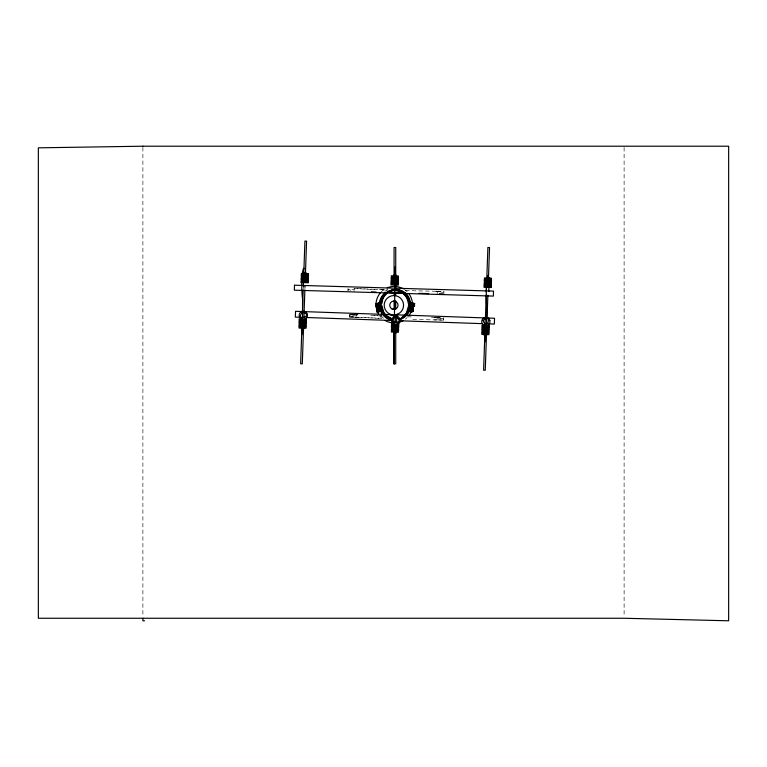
<?xml version="1.0" encoding="UTF-8"?>
<svg xmlns="http://www.w3.org/2000/svg" width="767" height="767" viewBox="0 0 767 767"><rect width="100%" height="100%" fill="white"/><g stroke="black" fill="none" stroke-linecap="round" stroke-linejoin="round"><path stroke-width="0.58" stroke-dasharray="3.83 2.88" d="M348.074 288.306L348.065 290.798L348.103 288.306M378.908 318.305L349.637 316.992L349.647 314.508L357.719 314.738M354.709 288.526L354.699 289.581L348.074 289.552L354.69 291.019M356.272 315.783L349.637 315.755L356.262 317.222L349.608 316.992L349.666 314.508L356.272 314.729L356.262 317.222L382.139 318.295M440.21 317.509L436.883 317.404L443.508 318.861L443.479 320.107L436.874 319.887L436.883 317.404L434.304 317.413L440.066 317.548L430.69 317.337M437.219 293.703L437.228 291.22L434.649 291.239L440.421 291.364M443.499 320.107L443.508 317.624M303.253 288.613L303.339 286.235M304.911 288.67L304.998 286.292M434.285 319.906L436.874 319.887M436.874 318.832L443.508 318.861M356.272 314.729L358.007 314.758M349.608 316.992L358.86 317.26M405.388 290.578L440.363 291.364M407.373 316.819L412.819 316.934M412.809 319.427L443.479 320.107M303.262 286.772L305.755 286.839M440.555 291.326L437.228 291.22L442.751 292.438M357.297 288.574L374.766 289.351M379.425 289.562L387.575 289.926M353.961 288.565L386.76 290.031M374.008 315.448L382.158 315.812M349.666 314.508L357.863 314.873M370.758 315.448L381.295 315.918M624.108 147.408L624.108 617.061M142.892 147.408L142.892 617.061M383.586 318.257A16.596 16.596 0 0 1 380.566 315.151M384.871 291.316A16.596 16.596 0 0 1 387.766 289.821M407.162 317.576A18.255 18.255 0 0 1 405.369 319.158M381.343 317.576A18.255 18.255 0 0 1 379.77 315.783M381.343 291.767A18.255 18.255 0 0 1 384.114 289.495M404.391 289.495A18.255 18.255 0 0 1 407.162 291.767M443.863 291.441L443.853 292.687L443.882 291.441"/><path stroke-width="1.15" d="M394.104 358.199L394.075 364.085L394.017 321.939C390.854 309.149 406.951 324.518 394.017 321.939M394.382 317.979L395.254 266.791L395.321 270.876M488.8 291.575L488.876 287.424M301.843 329.12L300.635 363.788L302.294 363.855L303.837 319.618M302.466 311.191L303.214 289.801M303.339 286.235L304.921 241.078L306.579 241.135L305.458 273.225M304.125 311.249L304.873 289.859M484.859 334.316L483.603 370.183L485.252 370.24L486.796 326.004M485.425 317.941L486.22 295.247M486.345 291.661L487.889 247.463L489.538 247.52L488.454 278.584M487.074 317.998L487.87 295.305M301.872 334.709L302.677 312.121M409.789 306.455L414.113 306.081M409.396 309.043C408.006 313.962 403.96 317.797 399.032 319.043M379.598 304.029L380.374 300.808A14.496 14.496 0 0 1 408.38 300.808L408.945 303.991L414.602 304.01M379.924 303.828L378.026 303.751L378.026 303.109L379.512 303.109L379.473 304.135M401.362 318.065L406.472 312.955L408.475 306.138L414.611 305.956L414.611 305.429L409.52 305.717L407.507 312.533L402.397 317.643M379.761 303.972L378.112 303.914M302.543 312.14C293.847 322.054 315.208 315.803 302.543 312.14L302.543 298.871A17.344 2.138 -90 0 1 302.006 277.99A17.344 2.138 -90 0 1 304.365 268.632M380.988 304.135L381.928 300.52A13.959 13.959 0 0 1 408.897 300.52L409.904 304.135M410.431 305.429L409.808 305.918L409.415 309.312A14.496 14.496 0 0 1 399.166 319.551M487.064 318.42L488.991 318.363M377.211 303.483L381.333 303.406L381.908 300.261A14.496 14.496 0 0 1 409.904 300.261L410.441 303.425L414.602 303.483M414.103 303.607L409.914 303.521L409.415 300.386A14.496 14.496 0 0 0 381.42 300.386L380.892 303.492L376.722 303.607L376.702 304.135M411.246 303.751L413.145 303.79M411.333 303.914L412.943 303.953M379.78 304.269L376.99 304.173L376.99 303.531M413.001 304.269L410.211 304.173L410.211 303.531M377.076 304.326L379.924 304.432M410.297 304.326L413.145 304.432M377.076 304.652L379.924 304.748M410.297 304.652L413.145 304.748M377.22 304.815L379.78 304.911M410.441 304.815L413.001 304.911M377.076 304.969L379.924 305.074M410.297 304.969L413.145 305.074M377.22 305.132L379.78 305.237M410.441 305.132L413.001 305.237M377.076 305.295L379.924 305.391M410.297 305.295L413.145 305.391M377.076 305.611L378.284 306.081M410.297 305.611L411.524 305.611M379.234 305.841L380.451 305.774C380.279 312.485 385.609 318.947 392.34 319.676M413.317 305.774L413.672 306.599L410.297 306.579L410.316 305.975M409.722 306.321L410.077 307.145L413.001 307.164M392.273 322.313L392.225 320.261L390.624 319.973A14.496 14.496 0 0 1 380.374 309.724L379.895 306.57L375.686 306.503L375.667 305.975L381.42 306.023L383.327 312.533L385.542 315.429L391.803 319.043M377.076 306.579L380.451 306.599L380.029 305.995M377.22 306.742L379.953 306.723L379.962 305.429M410.441 306.742L413.173 306.723L413.317 305.554L413.375 306.081M377.076 306.896L379.924 307.001M410.297 306.896L413.145 307.001M379.78 307.164L376.501 307.145L376.501 306.321L376.856 307.145M377.076 307.222L379.924 307.318M410.297 307.222L413.145 307.318M377.22 307.385L379.78 307.481M410.441 307.385L413.001 307.481M377.076 307.538L379.924 307.644M410.316 307.538L413.145 307.644M377.22 307.701L379.78 307.807M410.441 307.701L413.001 307.807M377.076 307.864L379.924 307.96M410.297 307.864L413.145 307.96M377.22 308.027L379.78 308.123M410.441 308.027L413.001 308.123M377.076 308.19L379.924 308.286M410.297 308.19L413.145 308.286M377.22 308.344L379.78 308.449M410.441 308.344L413.001 308.449M377.076 308.507L379.924 308.602M410.297 308.507L413.145 308.602M377.22 308.67L379.78 308.765M410.441 308.67L413.001 308.765M377.076 308.833L379.924 308.928M410.297 308.833L413.145 308.928M377.22 308.986L379.78 309.091M410.441 308.986L413.001 309.091M377.076 309.149L379.924 309.245M410.297 309.149L413.145 309.245M377.22 309.312L379.78 309.408M410.441 309.312L413.001 309.408M377.076 309.475L379.924 309.571M410.297 309.475L413.145 309.571M377.22 309.628L379.78 309.734M410.441 309.628L413.001 309.734M377.076 309.791L379.924 309.887M410.297 309.791L413.145 309.887M377.22 309.954L379.78 310.05M410.441 309.954L413.001 310.05M377.076 310.117L379.924 310.213M410.297 310.117L413.145 310.213M377.22 310.271L379.78 310.376M410.441 310.271L413.001 310.376M377.076 310.434L379.281 310.501M410.297 310.434L412.502 310.501M377.22 310.597L379.924 310.53M410.441 310.597L413.145 310.53M377.076 310.76L379.78 310.693M410.297 310.76L413.001 310.693M377.22 310.913L379.924 310.856M410.441 310.913L413.145 310.856M377.076 311.076L379.78 311.018M410.297 311.076L413.001 311.018M377.22 311.239L379.924 311.172M410.441 311.239L413.145 311.172M377.076 311.402L379.78 311.335M410.297 311.402L413.001 311.335M377.22 311.555L379.924 311.498M410.441 311.555L413.145 311.498M377.076 311.718L379.31 311.757M410.297 311.718L412.531 311.757M377.22 311.881L378.246 311.881M410.441 311.881L411.467 311.881M377.076 312.044L378.39 312.044M410.297 312.044L411.611 312.044M377.191 312.169L378.275 312.169M410.412 312.169L411.495 312.169M395.494 315.141L396.568 315.141M394.995 315.275L396.692 315.247M394.88 315.381L396.549 315.381M394.88 315.64L396.692 315.515M393.845 315.793L396.05 315.764M396.203 315.774L396.692 315.774M393.989 315.927L396.549 315.899M393.845 316.052L396.05 316.023M396.203 316.033L396.692 316.033M393.989 316.186L396.549 316.157M393.845 316.311L396.05 316.292M396.203 316.292L396.692 316.292M393.845 316.579L395.398 316.55M393.989 316.704L395.369 316.675M393.845 316.838L395.398 316.809M393.989 316.963L395.398 317.068L395.331 322.658M393.845 317.097L395.158 317.097M144.551 620.791L142.892 620.791L142.892 618.26M402.416 293.004L389.051 292.63M419.118 293.377L428.667 293.588M486.729 277.405L489.221 277.481M393.644 275.008L396.136 275.085M303.684 272.668L306.167 272.745M485.463 278.2L484.37 278.162L491.532 278.373L489.682 278.325M486.709 278.229L487.323 278.248M488.569 278.287L489.193 278.306M391.285 275.765L398.447 275.986M301.316 273.435L308.487 273.646M484.341 278.996L491.503 279.207M391.256 276.599L398.428 276.81M301.297 274.26L308.459 274.471M484.169 279.821L491.628 280.041M391.084 277.424L398.552 277.644M301.124 275.085L308.583 275.305M484.14 280.645L491.609 280.866M391.065 278.258L398.524 278.479M301.22 275.919L308.43 276.13M484.255 281.479L491.446 281.69M391.17 279.083L398.361 279.303M301.278 276.753L308.401 276.964M484.293 282.314L491.359 282.524M391.151 279.917L398.332 280.128M301.182 277.577L308.372 277.788M484.102 283.138L491.503 283.359M391.017 280.741L398.418 280.962M301.057 278.402L308.459 278.622M484.073 283.963L491.474 284.183M390.997 281.575L398.389 281.796M301.028 279.236L308.43 279.456M484.015 284.797L491.484 285.017M390.94 282.4L398.399 282.62M301.105 280.06L308.305 280.281M483.996 285.621L491.455 285.842M390.911 283.234L398.38 283.454M301.076 280.895L308.411 281.115M483.977 286.455L491.426 286.676M390.892 284.058L398.341 284.279M300.932 281.719L308.382 281.94M484.025 287.28L491.398 287.5M390.873 284.893L398.322 285.113M300.904 282.553L308.353 282.774M299.082 318.919L306.522 319.139M299.053 319.753L306.493 319.973M481.954 325.304L485.396 325.409M486.364 325.438L489.394 325.524M391.486 322.907L393.97 322.984M398.294 323.108L398.926 323.128M299.053 320.577L306.455 320.798M481.935 326.138L489.375 326.358M391.467 323.741L394.9 323.847M396.798 323.895L398.907 323.962M299.034 321.411L306.426 321.632M481.935 326.963L489.327 327.183M391.467 324.566L398.859 324.786M298.967 322.236L306.436 322.456M481.906 327.797L489.308 328.017M391.438 325.4L398.84 325.62M298.948 323.07L306.407 323.291M481.973 328.631L489.193 328.842M391.381 326.224L398.84 326.445M299.063 323.904L306.244 324.115M481.82 329.455L489.288 329.676M391.352 327.058L398.821 327.279M299.034 324.729L306.225 324.94M481.935 330.289L489.125 330.5M391.467 327.892L398.658 328.103M298.909 325.553L306.311 325.774M481.916 331.114L489.097 331.334M391.448 328.717L398.629 328.938M298.881 326.387L306.282 326.608M481.781 331.938L489.183 332.159M391.314 329.542L398.715 329.762M298.996 327.221L306.1 327.432M481.762 332.773L489.154 332.993M391.295 330.376L398.687 330.596M298.977 328.046L306.071 328.257M481.877 333.607L488.972 333.818M391.41 331.21L398.504 331.421M301.278 328.947L303.742 329.024M481.849 334.431L488.953 334.642M391.381 332.034L398.485 332.245M484.15 335.332L486.614 335.409M393.682 332.936L396.146 333.012M439.424 293.78L443.844 293.934M392.062 314.681L295.544 311.316L295.333 317.116L300.108 317.279M395.638 314.806L485.012 317.931M487.39 318.008L494.542 318.267L494.341 324.067L488.387 323.856M390.844 315.467L395.609 315.64M306.062 317.49L391.86 320.491M400.201 320.779L482.424 323.655M371.487 291.843L376.166 292.054M392.215 292.62L398.035 292.879M380.921 305.554L381.525 306.091M393.883 301.095L394.957 301.239M392.809 309.254L393.883 309.389M392.292 318.919L386.031 315.304L383.816 312.409L381.755 305.534L376.722 305.554L376.702 306.081L380.931 306.158L381.42 309.312A14.496 14.496 0 0 0 391.659 319.551M484.802 340.884L484.936 341.89L485.204 318.391M486.575 323.99L486.575 305.007A20.258 2.56 -90 0 1 488.416 274.931M414.611 303.483L414.611 304.01M414.122 303.607L414.122 304.135M414.122 305.554L414.122 306.081M414.113 303.483L414.055 304.01M413.816 305.429L413.873 305.956M413.624 303.607L413.566 304.135M413.221 303.627L413.221 302.984L411.735 302.984L411.735 303.627M413.029 303.483L413.087 304.557L408.59 304.489L407.862 300.942A13.959 13.959 0 0 0 380.892 300.942L380.298 304.422L375.686 304.557L375.667 304.029L381.784 303.924L382.417 300.396A13.959 13.959 0 0 1 409.396 300.396L410.316 304.557M413.029 305.429L413.087 306.503L408.859 306.647L408.38 309.724A14.496 14.496 0 0 1 399.923 319.36M412.732 303.751L412.732 303.109L411.246 303.109L411.361 304.135M412.819 305.899L412.819 306.723M412.541 305.554L412.541 306.081M411.965 305.899L411.965 306.723M411.486 304.029L411.486 304.557M411.361 305.554L411.246 306.599M411.112 305.899L411.112 306.723M410.93 306.321L410.93 307.145M410.757 306.723L410.757 305.899L409.904 309.178A14.496 14.496 0 0 1 399.655 319.427M396.702 317.039L396.702 322.648M395.734 289.044L395.734 247.52L394.075 247.52L394.075 275.995M395.734 292.601L395.734 294.979M395.734 300.913L395.734 309.216M395.734 330.567L395.734 363.798L394.075 363.798L394.075 332.945M394.075 292.601L394.075 294.979M394.075 300.913L394.075 309.216M394.075 323.453L394.075 330.567M393.49 322.178L393.49 322.936M380.096 305.774L380.096 306.599M379.962 304.01L380.001 302.984L378.514 302.984L378.514 303.627M379.473 305.554L379.598 306.723M378.745 305.899L378.745 306.723M378.476 303.531L378.438 304.557M378.284 303.607L378.284 304.135M377.891 305.899L377.891 306.723M377.709 306.321L377.709 307.145M377.661 303.483L377.661 304.01M377.632 305.429L377.537 306.723M377.527 303.483L377.527 304.01M377.249 304.029L377.249 304.557M377.268 305.554L377.249 306.503M377.201 303.483L377.172 304.135M377.201 305.429L377.134 306.081M376.137 304.029L376.137 304.557M376.233 305.975L376.098 306.503M376.003 304.029L376.003 304.557M304.048 312.111L304.048 317.72M405.005 292.936A16.596 16.596 0 0 1 406.529 294.499M392.158 319.427A14.496 14.496 0 0 1 381.908 309.178M404.813 294.116A14.937 14.937 0 0 1 409.06 306.627M408.677 308.535A14.937 14.937 0 0 1 404.813 315.237M383.03 314.528A14.937 14.937 0 0 1 379.828 308.535M379.32 304.672A14.937 14.937 0 0 1 385.159 292.821M411.122 311.661A18.255 18.255 0 0 1 408.734 315.783M403.384 320.481A18.255 18.255 0 0 1 398.974 322.303M393.068 322.888A18.255 18.255 0 0 1 385.13 320.481M378.447 313.799A18.255 18.255 0 0 1 380.537 292.639M387.268 287.807A18.255 18.255 0 0 1 394.257 286.417M395.446 286.455A18.255 18.255 0 0 1 403.384 288.862M408.734 293.56A18.255 18.255 0 0 1 412.464 303.483M294.47 285.209L294.327 290.185L493.363 296.091L493.517 291.115L294.47 285.209M483.076 320.501C487.304 332.993 492.577 311.364 483.076 320.501M397.459 314.249L395.005 314.873A9.693 9.693 0 0 1 384.689 302.188A9.693 9.693 0 0 1 400.537 298.2A9.693 9.693 0 0 1 397.459 314.249M142.892 146.209L38.35 147.83L38.35 618.26L624.108 618.26L728.65 620.791L728.65 146.209L142.892 146.209M489.845 320.548L489.423 319.551A4.151 4.151 0 0 0 482.433 319.245A4.151 4.151 0 0 0 485.118 325.707A4.151 4.151 0 0 0 489.845 320.548M399.971 319.206L399.559 318.209A4.151 4.151 0 0 0 392.57 317.902A4.151 4.151 0 0 0 395.245 324.374A4.151 4.151 0 0 0 399.971 319.206M307.308 314.288L306.896 313.281A4.151 4.151 0 0 0 299.907 312.984A4.151 4.151 0 0 0 302.582 319.446A4.151 4.151 0 0 0 307.308 314.288M412.541 304.135L412.541 303.607L412.521 304.135M391.812 308.842A4.151 4.151 0 0 0 398.035 305.247A4.151 4.151 0 0 0 391.812 301.652A4.151 4.151 0 0 0 391.812 308.842"/></g></svg>
